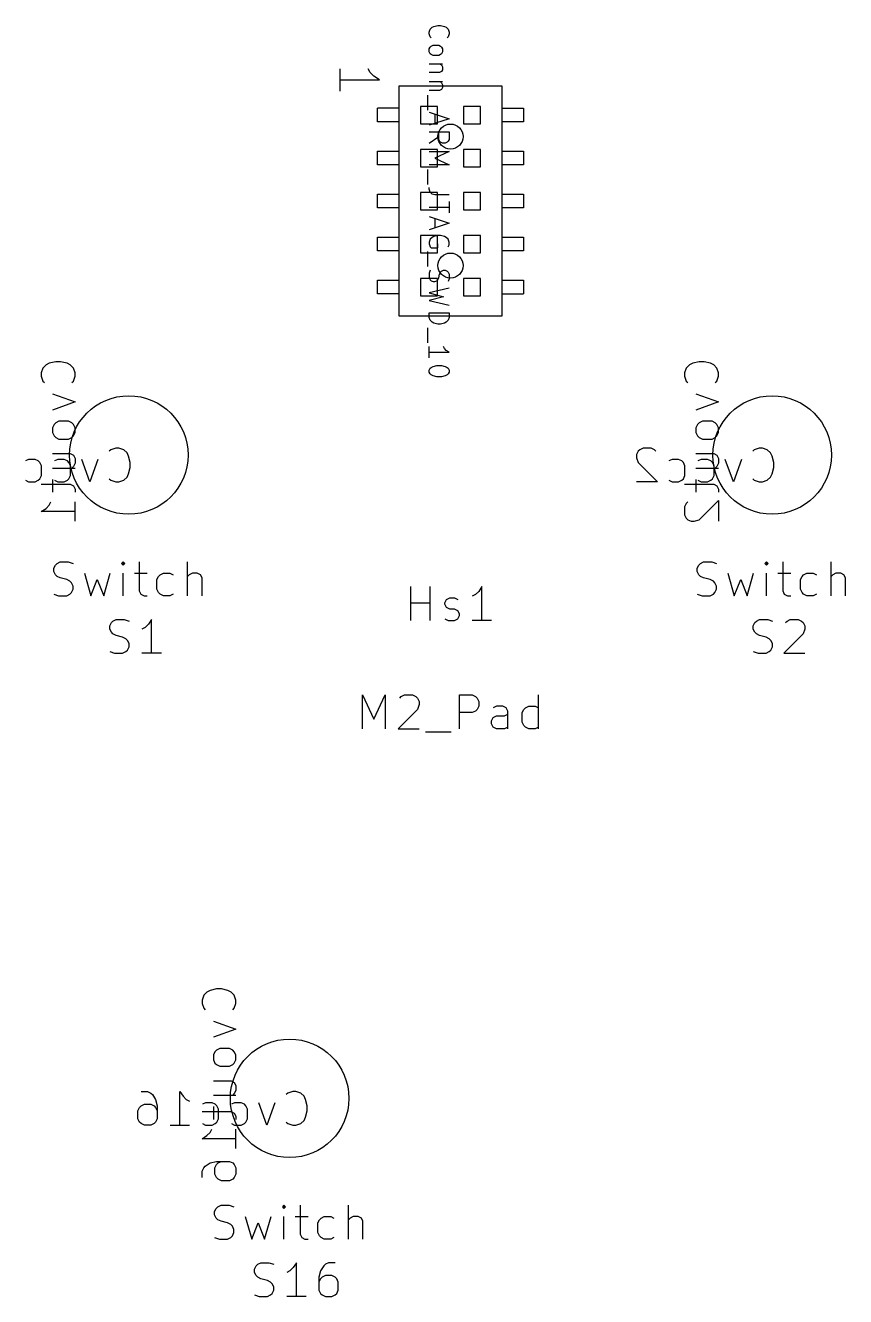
# Model space of a CAD drawing. Extents: x -8 to 301, y -173 to 11.
# Drawn here: x 15.95 to 40.17, y -29.35 to 8.19 of the extents above; entities that cross this region are included whole.
import ezdxf

# ---------------------------------------------------------------- set-up
doc = ezdxf.new("R2010")
doc.units = 0
doc.layers.add('BLACK', color=7, linetype='CONTINUOUS')

msp = doc.modelspace()

# ---------------------------------------------------------------- linework, layer by layer
at = {"layer": 'BLACK', "linetype": 'CONTINUOUS'}
for p, q in [((27.874136, 7.993519), (27.901956, 8.076976)), ((27.874136, 7.937881), (27.874136, 7.993519)), ((27.901956, 7.854424), (27.874136, 7.937881)), ((27.901956, 8.076976), (27.957594, 8.132614)), ((27.957594, 8.132614), (28.013232, 8.160433)), ((28.013232, 8.160433), (28.124508, 8.188252)), ((28.124508, 8.188252), (28.207965, 8.188252)), ((28.207965, 8.188252), (28.319241, 8.160433)), ((28.319241, 8.160433), (28.374879, 8.132614)), ((28.374879, 8.132614), (28.430517, 8.076976)), ((28.430517, 8.076976), (28.458336, 7.993519)), ((28.458336, 7.937881), (28.430517, 7.854424)), ((28.458336, 7.993519), (28.458336, 7.937881)), ((27.874136, 7.492776), (27.901956, 7.548414)), ((27.929775, 7.826605), (27.901956, 7.854424)), ((27.901956, 7.548414), (27.929775, 7.576233)), ((27.929775, 7.576233), (27.985413, 7.604052)), ((27.985413, 7.604052), (28.152327, 7.604052)), ((28.152327, 7.604052), (28.207965, 7.576233)), ((28.207965, 7.576233), (28.235784, 7.548414)), ((28.235784, 7.548414), (28.263603, 7.492776)), ((28.430517, 7.854424), (28.402698, 7.826605)), ((27.874136, 7.409319), (27.874136, 7.492776)), ((27.901956, 7.353681), (27.874136, 7.409319)), ((27.929775, 7.325862), (27.901956, 7.353681)), ((27.985413, 7.298043), (27.929775, 7.325862)), ((28.152327, 7.298043), (27.985413, 7.298043)), ((28.207965, 7.325862), (28.152327, 7.298043)), ((28.235784, 7.353681), (28.207965, 7.325862)), ((28.263603, 7.409319), (28.235784, 7.353681)), ((28.263603, 7.492776), (28.263603, 7.409319)), ((25.238272, 6.242948), (25.238272, 6.910605)), ((26.128482, 6.799329), (26.072844, 6.910605)), ((26.239758, 6.688053), (26.128482, 6.799329)), ((28.263603, 7.047671), (27.874136, 7.047671)), ((28.180146, 6.7973), (27.874136, 6.7973)), ((28.235784, 6.825119), (28.180146, 6.7973)), ((28.207965, 7.047671), (28.235784, 7.019852)), ((28.235784, 7.019852), (28.263603, 6.964214)), ((28.263603, 6.880757), (28.235784, 6.825119)), ((28.263603, 6.964214), (28.263603, 6.880757)), ((25.238272, 6.576777), (26.406672, 6.576777)), ((26.406672, 6.576777), (26.239758, 6.688053)), ((26.976, 6.391), (26.976, 4.905)), ((30.024, 6.391), (26.976, 6.391)), ((28.263603, 6.519109), (27.874136, 6.519109)), ((28.207965, 6.519109), (28.235784, 6.49129)), ((28.235784, 6.49129), (28.263603, 6.435652)), ((28.263603, 6.435652), (28.263603, 6.352195)), ((30.024, 4.905), (30.024, 6.391)), ((27.818498, 6.129643), (27.818498, 5.684538)), ((28.180146, 6.268738), (27.874136, 6.268738)), ((28.235784, 6.296557), (28.180146, 6.268738)), ((28.263603, 6.352195), (28.235784, 6.296557)), ((26.976, 5.743), (26.341, 5.742999)), ((26.341, 5.337), (26.341, 5.742999)), ((27.611, 5.794), (27.611, 5.286)), ((28.119, 5.794), (27.611, 5.794)), ((28.119, 5.286), (28.119, 5.794)), ((28.881, 5.794), (28.881, 5.286)), ((29.389, 5.794), (28.881, 5.794)), ((29.389, 5.286), (29.389, 5.794)), ((30.024, 5.743), (30.659, 5.742999)), ((30.659, 5.742999), (30.659, 5.337)), ((26.976, 5.337), (26.341, 5.337)), ((27.611, 5.286), (28.119, 5.286)), ((27.874136, 5.628899), (28.458336, 5.434166)), ((28.458336, 5.434166), (27.874136, 5.239433)), ((28.041051, 5.573261), (28.041051, 5.295071)), ((28.881, 5.286), (29.389, 5.286)), ((30.659, 5.337), (30.024, 5.337)), ((26.976, 4.905), (26.976, 3.635)), ((27.874136, 5.044699), (28.458336, 5.044699)), ((27.874136, 4.710871), (28.152327, 4.905604)), ((28.152327, 4.822147), (28.152327, 5.044699)), ((28.458336, 5.044699), (28.458336, 4.822147)), ((30.024, 3.635), (30.024, 4.905)), ((27.611, 4.524), (27.611001, 4.016)), ((28.119, 4.524), (27.611, 4.524)), ((28.119, 4.016), (28.119, 4.524)), ((28.180146, 4.766509), (28.152327, 4.822147)), ((28.207965, 4.73869), (28.180146, 4.766509)), ((28.263603, 4.710871), (28.207965, 4.73869)), ((28.34706, 4.710871), (28.263603, 4.710871)), ((28.402698, 4.73869), (28.34706, 4.710871)), ((28.430517, 4.766509), (28.402698, 4.73869)), ((28.458336, 4.822147), (28.430517, 4.766509)), ((28.881, 4.524), (28.881, 4.016)), ((29.389, 4.524), (28.881, 4.524)), ((29.388999, 4.016), (29.389, 4.524)), ((26.341, 4.473), (26.976, 4.473)), ((26.341, 4.066999), (26.341, 4.473)), ((27.874136, 4.460499), (28.458336, 4.460499)), ((28.458336, 4.460499), (28.041051, 4.265766)), ((28.041051, 4.265766), (28.458336, 4.071033)), ((30.024, 4.473), (30.659, 4.473)), ((30.659, 4.473), (30.659, 4.066999)), ((26.976, 4.067), (26.341, 4.066999)), ((27.611001, 4.016), (28.119, 4.016)), ((27.818498, 3.931938), (27.818498, 3.486833)), ((28.458336, 4.071033), (27.874136, 4.071033)), ((28.881, 4.016), (29.388999, 4.016)), ((30.659, 4.066999), (30.024, 4.067)), ((26.976, 3.635), (26.976, 2.365)), ((27.874136, 3.347737), (27.874136, 3.403375)), ((30.024, 2.365), (30.024, 3.635)), ((26.341, 3.203), (26.976, 3.203)), ((26.341, 2.797), (26.341, 3.203)), ((27.611, 3.254), (27.611, 2.746)), ((28.119, 3.254), (27.611, 3.254)), ((27.901956, 3.26428), (27.874136, 3.347737)), ((27.957594, 3.208642), (27.901956, 3.26428)), ((28.041051, 3.180823), (27.957594, 3.208642)), ((28.458336, 3.180823), (28.041051, 3.180823)), ((28.119, 2.746), (28.119, 3.254)), ((28.881, 3.254), (28.881, 2.746)), ((29.389, 3.254), (28.881, 3.254)), ((29.389, 2.746), (29.389, 3.254)), ((30.024, 3.203), (30.659, 3.203)), ((30.659, 3.203), (30.659, 2.797)), ((26.976, 2.797), (26.341, 2.797)), ((27.611, 2.746), (28.119, 2.746)), ((27.874136, 2.819175), (28.458336, 2.819175)), ((28.458336, 2.986089), (28.458336, 2.652261)), ((28.881, 2.746), (29.389, 2.746)), ((30.659, 2.797), (30.024, 2.797)), ((26.976, 2.365), (26.976, 1.095)), ((27.874136, 2.540984), (28.458336, 2.346251)), ((28.458336, 2.346251), (27.874136, 2.151518)), ((28.041051, 2.485346), (28.041051, 2.207156)), ((30.024, 1.095), (30.024, 2.365)), ((26.341, 1.933001), (26.976, 1.933)), ((26.341, 1.527), (26.341, 1.933001)), ((27.611001, 1.984), (27.611, 1.476)), ((28.119, 1.984), (27.611001, 1.984)), ((27.957594, 1.928965), (27.901956, 1.873327)), ((28.013232, 1.956784), (27.957594, 1.928965)), ((28.124508, 1.984603), (28.013232, 1.956784)), ((28.119, 1.476), (28.119, 1.984)), ((28.207965, 1.984603), (28.124508, 1.984603)), ((28.319241, 1.956784), (28.207965, 1.984603)), ((28.374879, 1.928965), (28.319241, 1.956784)), ((28.430517, 1.873327), (28.374879, 1.928965)), ((28.881, 1.984), (28.881, 1.476)), ((29.388999, 1.984), (28.881, 1.984)), ((29.389, 1.476), (29.388999, 1.984)), ((30.024, 1.933), (30.659, 1.933001)), ((30.659, 1.933001), (30.659, 1.527)), ((26.976, 1.527), (26.341, 1.527)), ((27.818498, 1.51168), (27.818498, 1.066575)), ((27.901956, 1.873327), (27.874136, 1.78987)), ((27.874136, 1.78987), (27.874136, 1.734232)), ((27.874136, 1.734232), (27.901956, 1.650775)), ((27.901956, 1.650775), (27.929775, 1.622956)), ((27.929775, 1.622956), (28.124508, 1.622956)), ((28.124508, 1.622956), (28.124508, 1.734232)), ((28.458336, 1.78987), (28.430517, 1.873327)), ((28.430517, 1.650775), (28.458336, 1.706413)), ((28.458336, 1.706413), (28.458336, 1.78987)), ((30.659, 1.527), (30.024, 1.527)), ((27.611, 1.476), (28.119, 1.476)), ((28.881, 1.476), (29.389, 1.476)), ((26.976, 1.095), (26.976, -0.391)), ((27.901956, 0.955298), (27.874136, 0.871841)), ((27.874136, 0.871841), (27.874136, 0.732746)), ((28.152327, 0.732746), (28.180146, 0.844022)), ((28.180146, 0.844022), (28.207965, 0.89966)), ((28.207965, 0.89966), (28.235784, 0.927479)), ((28.235784, 0.927479), (28.291422, 0.955298)), ((28.291422, 0.955298), (28.34706, 0.955298)), ((28.34706, 0.955298), (28.402698, 0.927479)), ((28.402698, 0.927479), (28.430517, 0.89966)), ((28.430517, 0.89966), (28.458336, 0.844022)), ((28.458336, 0.844022), (28.458336, 0.704927)), ((30.024, -0.391), (30.024, 1.095)), ((26.341, 0.663), (26.976, 0.663)), ((26.341, 0.257001), (26.341, 0.663)), ((27.611, 0.714), (27.611, 0.206)), ((28.119, 0.714), (27.611, 0.714)), ((27.874136, 0.732746), (27.901956, 0.677108)), ((28.458336, 0.426736), (27.874136, 0.287641)), ((27.901956, 0.677108), (27.929775, 0.649289)), ((27.929775, 0.649289), (27.985413, 0.62147)), ((27.985413, 0.62147), (28.041051, 0.62147)), ((28.041051, 0.62147), (28.096689, 0.649289)), ((28.096689, 0.649289), (28.124508, 0.677108)), ((28.119, 0.206), (28.119, 0.714)), ((28.124508, 0.677108), (28.152327, 0.732746)), ((28.458336, 0.704927), (28.430517, 0.62147)), ((28.881, 0.714), (28.881, 0.206)), ((29.389, 0.714), (28.881, 0.714)), ((29.389, 0.206), (29.389, 0.714)), ((30.024, 0.663), (30.659, 0.663)), ((30.659, 0.663), (30.659, 0.257001)), ((26.976, 0.257), (26.341, 0.257001)), ((27.611, 0.206), (28.119, 0.206)), ((27.874136, 0.287641), (28.291422, 0.176365)), ((28.291422, 0.176365), (27.874136, 0.065089)), ((27.874136, 0.065089), (28.458336, -0.074006)), ((28.881, 0.206), (29.389, 0.206)), ((30.024, 0.257), (30.659, 0.257001)), ((27.874136, -0.296558), (28.458336, -0.296558)), ((27.874136, -0.435653), (27.874136, -0.296558)), ((28.458336, -0.296558), (28.458336, -0.435653)), ((26.976, -0.391), (30.024, -0.391)), ((27.818498, -0.741663), (27.818498, -1.186767)), ((27.901956, -0.51911), (27.874136, -0.435653)), ((27.957594, -0.574748), (27.901956, -0.51911)), ((28.013232, -0.602567), (27.957594, -0.574748)), ((28.124508, -0.630386), (28.013232, -0.602567)), ((28.207965, -0.630386), (28.124508, -0.630386)), ((28.319241, -0.602567), (28.207965, -0.630386)), ((28.374879, -0.574748), (28.319241, -0.602567)), ((28.430517, -0.51911), (28.374879, -0.574748)), ((28.458336, -0.435653), (28.430517, -0.51911)), ((27.874136, -1.631872), (27.874136, -1.298044)), ((27.874136, -1.464958), (28.458336, -1.464958)), ((28.319241, -1.353682), (28.291422, -1.298044)), ((28.374879, -1.40932), (28.319241, -1.353682)), ((28.458336, -1.464958), (28.374879, -1.40932)), ((16.557676, -1.838094), (16.462438, -1.933332)), ((16.652914, -1.790475), (16.557676, -1.838094)), ((16.84339, -1.742856), (16.652914, -1.790475)), ((16.986247, -1.742856), (16.84339, -1.742856)), ((17.176723, -1.790475), (16.986247, -1.742856)), ((17.271961, -1.838094), (17.176723, -1.790475)), ((17.3672, -1.933332), (17.271961, -1.838094)), ((27.985413, -1.882244), (28.096689, -1.854425)), ((28.096689, -1.854425), (28.235784, -1.854425)), ((28.235784, -1.854425), (28.34706, -1.882244)), ((35.557676, -1.838094), (35.462438, -1.933332)), ((35.652914, -1.790475), (35.557676, -1.838094)), ((35.84339, -1.742856), (35.652914, -1.790475)), ((35.986247, -1.742856), (35.84339, -1.742856)), ((36.176723, -1.790475), (35.986247, -1.742856)), ((36.271961, -1.838094), (36.176723, -1.790475)), ((36.3672, -1.933332), (36.271961, -1.838094)), ((16.462438, -1.933332), (16.414819, -2.076189)), ((16.414819, -2.076189), (16.414819, -2.171427)), ((16.414819, -2.171427), (16.462438, -2.314284)), ((17.414819, -2.076189), (17.3672, -1.933332)), ((17.3672, -2.314284), (17.414819, -2.171427)), ((17.414819, -2.171427), (17.414819, -2.076189)), ((27.874136, -1.99352), (27.901956, -1.937882)), ((27.874136, -2.049158), (27.874136, -1.99352)), ((27.901956, -2.104796), (27.874136, -2.049158)), ((27.901956, -1.937882), (27.929775, -1.910063)), ((27.929775, -2.132615), (27.901956, -2.104796)), ((27.929775, -1.910063), (27.985413, -1.882244)), ((27.985413, -2.160434), (27.929775, -2.132615)), ((28.096689, -2.188253), (27.985413, -2.160434)), ((28.235784, -2.188253), (28.096689, -2.188253)), ((28.34706, -2.160434), (28.235784, -2.188253)), ((28.34706, -1.882244), (28.402698, -1.910063)), ((28.402698, -2.132615), (28.34706, -2.160434)), ((28.402698, -1.910063), (28.430517, -1.937882)), ((28.430517, -2.104796), (28.402698, -2.132615)), ((28.430517, -1.937882), (28.458336, -1.99352)), ((28.458336, -2.049158), (28.430517, -2.104796)), ((28.458336, -1.99352), (28.458336, -2.049158)), ((35.462438, -1.933332), (35.414819, -2.076189)), ((35.414819, -2.076189), (35.414819, -2.171427)), ((35.414819, -2.171427), (35.462438, -2.314284)), ((36.414819, -2.076189), (36.3672, -1.933332)), ((36.3672, -2.314284), (36.414819, -2.171427)), ((36.414819, -2.171427), (36.414819, -2.076189)), ((16.462438, -2.314284), (16.510057, -2.361903)), ((17.31958, -2.361903), (17.3672, -2.314284)), ((35.462438, -2.314284), (35.510057, -2.361903)), ((36.31958, -2.361903), (36.3672, -2.314284)), ((16.748152, -2.695237), (17.414819, -2.933332)), ((17.414819, -2.933332), (16.748152, -3.171427)), ((35.748152, -2.695237), (36.414819, -2.933332)), ((36.414819, -2.933332), (35.748152, -3.171427)), ((16.795771, -3.599999), (16.748152, -3.695237)), ((16.748152, -3.695237), (16.748152, -3.838094)), ((16.84339, -3.55238), (16.795771, -3.599999)), ((16.938628, -3.504761), (16.84339, -3.55238)), ((17.224342, -3.504761), (16.938628, -3.504761)), ((17.31958, -3.55238), (17.224342, -3.504761)), ((17.3672, -3.599999), (17.31958, -3.55238)), ((17.414819, -3.695237), (17.3672, -3.599999)), ((17.414819, -3.838094), (17.414819, -3.695237)), ((35.795771, -3.599999), (35.748152, -3.695237)), ((35.748152, -3.695237), (35.748152, -3.838094)), ((35.84339, -3.55238), (35.795771, -3.599999)), ((35.938628, -3.504761), (35.84339, -3.55238)), ((36.224342, -3.504761), (35.938628, -3.504761)), ((36.31958, -3.55238), (36.224342, -3.504761)), ((36.3672, -3.599999), (36.31958, -3.55238)), ((36.414819, -3.695237), (36.3672, -3.599999)), ((36.414819, -3.838094), (36.414819, -3.695237)), ((16.748152, -3.838094), (16.795771, -3.933332)), ((16.795771, -3.933332), (16.84339, -3.980951)), ((16.84339, -3.980951), (16.938628, -4.02857)), ((16.938628, -4.02857), (17.224342, -4.02857)), ((17.224342, -4.02857), (17.31958, -3.980951)), ((17.31958, -3.980951), (17.3672, -3.933332)), ((17.3672, -3.933332), (17.414819, -3.838094)), ((35.748152, -3.838094), (35.795771, -3.933332)), ((35.795771, -3.933332), (35.84339, -3.980951)), ((35.84339, -3.980951), (35.938628, -4.02857)), ((35.938628, -4.02857), (36.224342, -4.02857)), ((36.224342, -4.02857), (36.31958, -3.980951)), ((36.31958, -3.980951), (36.3672, -3.933332)), ((36.3672, -3.933332), (36.414819, -3.838094)), ((16.748152, -4.457142), (17.271961, -4.457142)), ((17.271961, -4.457142), (17.3672, -4.504761)), ((17.3672, -4.504761), (17.414819, -4.599999)), ((18.472381, -4.342438), (18.424762, -4.390057)), ((18.615238, -4.294819), (18.472381, -4.342438)), ((18.710476, -4.294819), (18.615238, -4.294819)), ((18.853333, -4.342438), (18.710476, -4.294819)), ((18.948571, -4.437676), (18.853333, -4.342438)), ((18.99619, -4.532914), (18.948571, -4.437676)), ((34.043809, -4.390057), (33.99619, -4.485295)), ((33.99619, -4.485295), (33.99619, -4.580533)), ((34.091428, -4.342438), (34.043809, -4.390057)), ((34.186666, -4.294819), (34.091428, -4.342438)), ((34.424761, -4.294819), (34.186666, -4.294819)), ((34.519999, -4.342438), (34.424761, -4.294819)), ((34.567618, -4.390057), (34.519999, -4.342438)), ((35.748152, -4.457142), (36.271961, -4.457142)), ((36.271961, -4.457142), (36.3672, -4.504761)), ((36.3672, -4.504761), (36.414819, -4.599999)), ((37.472381, -4.342438), (37.424762, -4.390057)), ((37.615238, -4.294819), (37.472381, -4.342438)), ((37.710476, -4.294819), (37.615238, -4.294819)), ((37.853333, -4.342438), (37.710476, -4.294819)), ((37.948571, -4.437676), (37.853333, -4.342438)), ((37.99619, -4.532914), (37.948571, -4.437676)), ((16.043809, -4.628152), (15.948571, -4.675771)), ((16.234285, -4.628152), (16.043809, -4.628152)), ((16.329523, -4.675771), (16.234285, -4.628152)), ((16.377142, -4.72339), (16.329523, -4.675771)), ((16.424761, -4.818628), (16.377142, -4.72339)), ((16.424761, -5.104342), (16.424761, -4.818628)), ((16.900952, -4.628152), (16.805714, -4.675771)), ((17.091428, -4.628152), (16.900952, -4.628152)), ((17.186666, -4.675771), (17.091428, -4.628152)), ((17.234285, -4.72339), (17.186666, -4.675771)), ((17.281904, -4.818628), (17.234285, -4.72339)), ((17.281904, -5.104342), (17.281904, -4.818628)), ((17.3672, -4.838094), (17.31958, -4.885713)), ((17.414819, -4.742856), (17.3672, -4.838094)), ((17.414819, -4.599999), (17.414819, -4.742856)), ((17.853333, -5.294819), (17.615238, -4.628152)), ((18.091428, -4.628152), (17.853333, -5.294819)), ((19.043809, -4.72339), (18.99619, -4.532914)), ((18.99619, -5.056723), (19.043809, -4.866247)), ((19.043809, -4.866247), (19.043809, -4.72339)), ((33.99619, -4.580533), (34.043809, -4.72339)), ((34.043809, -4.72339), (34.615237, -5.294819)), ((35.043809, -4.628152), (34.948571, -4.675771)), ((35.234285, -4.628152), (35.043809, -4.628152)), ((35.329523, -4.675771), (35.234285, -4.628152)), ((35.377142, -4.72339), (35.329523, -4.675771)), ((35.424761, -4.818628), (35.377142, -4.72339)), ((35.424761, -5.104342), (35.424761, -4.818628)), ((35.900952, -4.628152), (35.805714, -4.675771)), ((36.091428, -4.628152), (35.900952, -4.628152)), ((36.186666, -4.675771), (36.091428, -4.628152)), ((36.234285, -4.72339), (36.186666, -4.675771)), ((36.281904, -4.818628), (36.234285, -4.72339)), ((36.281904, -5.104342), (36.281904, -4.818628)), ((36.3672, -4.838094), (36.31958, -4.885713)), ((36.414819, -4.742856), (36.3672, -4.838094)), ((36.414819, -4.599999), (36.414819, -4.742856)), ((36.853333, -5.294819), (36.615238, -4.628152)), ((37.091428, -4.628152), (36.853333, -5.294819)), ((38.043809, -4.72339), (37.99619, -4.532914)), ((37.99619, -5.056723), (38.043809, -4.866247)), ((38.043809, -4.866247), (38.043809, -4.72339)), ((15.948571, -5.2472), (16.043809, -5.294819)), ((16.234285, -5.294819), (16.329523, -5.2472)), ((16.329523, -5.2472), (16.377142, -5.19958)), ((16.377142, -5.19958), (16.424761, -5.104342)), ((16.748152, -4.885713), (17.414819, -4.885713)), ((16.748152, -5.219047), (16.748152, -5.599999)), ((16.805714, -5.2472), (16.900952, -5.294819)), ((17.091428, -5.294819), (17.186666, -5.2472)), ((17.186666, -5.2472), (17.234285, -5.19958)), ((17.234285, -5.19958), (17.281904, -5.104342)), ((18.424762, -5.19958), (18.472381, -5.2472)), ((18.472381, -5.2472), (18.615238, -5.294819)), ((18.710476, -5.294819), (18.853333, -5.2472)), ((18.853333, -5.2472), (18.948571, -5.151961)), ((18.948571, -5.151961), (18.99619, -5.056723)), ((34.948571, -5.2472), (35.043809, -5.294819)), ((35.234285, -5.294819), (35.329523, -5.2472)), ((35.329523, -5.2472), (35.377142, -5.19958)), ((35.377142, -5.19958), (35.424761, -5.104342)), ((35.748152, -4.885713), (36.414819, -4.885713)), ((35.748152, -5.219047), (35.748152, -5.599999)), ((35.805714, -5.2472), (35.900952, -5.294819)), ((36.091428, -5.294819), (36.186666, -5.2472)), ((36.186666, -5.2472), (36.234285, -5.19958)), ((36.234285, -5.19958), (36.281904, -5.104342)), ((37.424762, -5.19958), (37.472381, -5.2472)), ((37.472381, -5.2472), (37.615238, -5.294819)), ((37.710476, -5.294819), (37.853333, -5.2472)), ((37.853333, -5.2472), (37.948571, -5.151961)), ((37.948571, -5.151961), (37.99619, -5.056723)), ((16.043809, -5.294819), (16.234285, -5.294819)), ((16.414819, -5.361904), (17.271961, -5.361904)), ((16.900952, -5.294819), (17.091428, -5.294819)), ((17.271961, -5.361904), (17.3672, -5.409523)), ((17.3672, -5.409523), (17.414819, -5.504761)), ((17.414819, -5.504761), (17.414819, -5.599999)), ((18.615238, -5.294819), (18.710476, -5.294819)), ((34.615237, -5.294819), (33.99619, -5.294819)), ((35.043809, -5.294819), (35.234285, -5.294819)), ((35.414819, -5.361904), (36.271961, -5.361904)), ((35.900952, -5.294819), (36.091428, -5.294819)), ((36.271961, -5.361904), (36.3672, -5.409523)), ((36.3672, -5.409523), (36.414819, -5.504761)), ((36.414819, -5.504761), (36.414819, -5.599999)), ((37.615238, -5.294819), (37.710476, -5.294819)), ((16.557676, -6.07619), (16.652914, -5.980952)), ((16.652914, -5.980952), (16.700533, -5.885714)), ((17.414819, -6.457142), (17.414819, -5.885714)), ((35.462438, -5.933333), (35.414819, -6.028571)), ((35.510057, -5.885714), (35.462438, -5.933333)), ((35.84339, -6.409523), (36.414819, -5.838095)), ((36.414819, -5.838095), (36.414819, -6.457142)), ((16.414819, -6.171428), (16.557676, -6.07619)), ((17.414819, -6.171428), (16.414819, -6.171428)), ((35.414819, -6.028571), (35.414819, -6.266666)), ((35.414819, -6.266666), (35.462438, -6.361904)), ((35.462438, -6.361904), (35.510057, -6.409523)), ((35.510057, -6.409523), (35.605295, -6.457142)), ((35.605295, -6.457142), (35.700533, -6.457142)), ((35.700533, -6.457142), (35.84339, -6.409523)), ((16.785714, -7.845295), (16.833333, -7.750057)), ((16.785714, -7.940533), (16.785714, -7.845295)), ((16.833333, -7.750057), (16.880952, -7.702438)), ((16.880952, -7.702438), (16.97619, -7.654819)), ((16.97619, -7.654819), (17.214285, -7.654819)), ((17.214285, -7.654819), (17.357142, -7.702438)), ((18.833333, -7.654819), (18.785714, -7.702438)), ((18.785714, -7.702438), (18.833333, -7.750057)), ((18.880952, -7.702438), (18.833333, -7.654819)), ((18.833333, -7.654819), (18.833333, -7.750057)), ((18.833333, -7.750057), (18.880952, -7.702438)), ((19.309523, -7.654819), (19.309523, -8.511961)), ((20.738095, -8.654819), (20.738095, -7.654819)), ((35.785714, -7.845295), (35.833333, -7.750057)), ((35.785714, -7.940533), (35.785714, -7.845295)), ((35.833333, -7.750057), (35.880952, -7.702438)), ((35.880952, -7.702438), (35.97619, -7.654819)), ((35.97619, -7.654819), (36.214285, -7.654819)), ((36.214285, -7.654819), (36.357142, -7.702438)), ((37.833333, -7.654819), (37.785714, -7.702438)), ((37.785714, -7.702438), (37.833333, -7.750057)), ((37.880952, -7.702438), (37.833333, -7.654819)), ((37.833333, -7.654819), (37.833333, -7.750057)), ((37.833333, -7.750057), (37.880952, -7.702438)), ((38.309523, -7.654819), (38.309523, -8.511961)), ((39.738095, -8.654819), (39.738095, -7.654819)), ((16.833333, -8.035771), (16.785714, -7.940533)), ((16.880952, -8.08339), (16.833333, -8.035771)), ((16.97619, -8.131009), (16.880952, -8.08339)), ((17.166666, -8.178628), (16.97619, -8.131009)), ((17.261904, -8.226247), (17.166666, -8.178628)), ((17.309523, -8.273866), (17.261904, -8.226247)), ((17.690476, -7.988152), (17.880952, -8.654819)), ((17.880952, -8.654819), (18.071428, -8.178628)), ((18.071428, -8.178628), (18.261904, -8.654819)), ((18.261904, -8.654819), (18.45238, -7.988152)), ((18.833333, -8.654819), (18.833333, -7.988152)), ((19.166666, -7.988152), (19.547618, -7.988152)), ((19.833333, -8.178628), (19.880952, -8.08339)), ((19.833333, -8.464342), (19.833333, -8.178628)), ((19.880952, -8.08339), (19.928571, -8.035771)), ((19.928571, -8.035771), (20.023809, -7.988152)), ((20.023809, -7.988152), (20.214285, -7.988152)), ((20.214285, -7.988152), (20.309523, -8.035771)), ((20.785714, -8.035771), (20.738095, -8.08339)), ((20.880952, -7.988152), (20.785714, -8.035771)), ((21.023809, -7.988152), (20.880952, -7.988152)), ((21.119047, -8.035771), (21.023809, -7.988152)), ((21.166666, -8.131009), (21.119047, -8.035771)), ((21.166666, -8.654819), (21.166666, -8.131009)), ((35.833333, -8.035771), (35.785714, -7.940533)), ((35.880952, -8.08339), (35.833333, -8.035771)), ((35.97619, -8.131009), (35.880952, -8.08339)), ((36.166666, -8.178628), (35.97619, -8.131009)), ((36.261904, -8.226247), (36.166666, -8.178628)), ((36.309523, -8.273866), (36.261904, -8.226247)), ((36.690476, -7.988152), (36.880952, -8.654819)), ((36.880952, -8.654819), (37.071428, -8.178628)), ((37.071428, -8.178628), (37.261904, -8.654819)), ((37.261904, -8.654819), (37.45238, -7.988152)), ((37.833333, -8.654819), (37.833333, -7.988152)), ((38.166666, -7.988152), (38.547618, -7.988152)), ((38.833333, -8.178628), (38.880952, -8.08339)), ((38.833333, -8.464342), (38.833333, -8.178628)), ((38.880952, -8.08339), (38.928571, -8.035771)), ((38.928571, -8.035771), (39.023809, -7.988152)), ((39.023809, -7.988152), (39.214285, -7.988152)), ((39.214285, -7.988152), (39.309523, -8.035771)), ((39.785714, -8.035771), (39.738095, -8.08339)), ((39.880952, -7.988152), (39.785714, -8.035771)), ((40.023809, -7.988152), (39.880952, -7.988152)), ((40.119047, -8.035771), (40.023809, -7.988152)), ((40.166666, -8.131009), (40.119047, -8.035771)), ((40.166666, -8.654819), (40.166666, -8.131009)), ((16.785714, -8.6072), (16.928571, -8.654819)), ((17.166666, -8.654819), (17.261904, -8.6072)), ((17.261904, -8.6072), (17.309523, -8.55958)), ((17.357142, -8.369104), (17.309523, -8.273866)), ((17.309523, -8.55958), (17.357142, -8.464342)), ((17.357142, -8.464342), (17.357142, -8.369104)), ((19.309523, -8.511961), (19.357142, -8.6072)), ((19.357142, -8.6072), (19.45238, -8.654819)), ((19.880952, -8.55958), (19.833333, -8.464342)), ((19.928571, -8.6072), (19.880952, -8.55958)), ((20.023809, -8.654819), (19.928571, -8.6072)), ((20.309523, -8.6072), (20.214285, -8.654819)), ((27.333333, -9.384819), (27.333333, -8.384819)), ((27.904761, -9.384819), (27.904761, -8.384819)), ((29.238095, -8.622914), (29.142857, -8.670533)), ((29.333333, -8.527676), (29.238095, -8.622914)), ((29.428571, -8.384819), (29.333333, -8.527676)), ((29.428571, -9.384819), (29.428571, -8.384819)), ((35.785714, -8.6072), (35.928571, -8.654819)), ((36.166666, -8.654819), (36.261904, -8.6072)), ((36.261904, -8.6072), (36.309523, -8.55958)), ((36.357142, -8.369104), (36.309523, -8.273866)), ((36.309523, -8.55958), (36.357142, -8.464342)), ((36.357142, -8.464342), (36.357142, -8.369104)), ((38.309523, -8.511961), (38.357142, -8.6072)), ((38.357142, -8.6072), (38.45238, -8.654819)), ((38.880952, -8.55958), (38.833333, -8.464342)), ((38.928571, -8.6072), (38.880952, -8.55958)), ((39.023809, -8.654819), (38.928571, -8.6072)), ((39.309523, -8.6072), (39.214285, -8.654819)), ((16.928571, -8.654819), (17.166666, -8.654819)), ((19.45238, -8.654819), (19.547618, -8.654819)), ((20.214285, -8.654819), (20.023809, -8.654819)), ((27.333333, -8.861009), (27.904761, -8.861009)), ((28.333333, -8.861009), (28.380952, -8.765771)), ((28.333333, -8.908628), (28.333333, -8.861009)), ((28.380952, -9.003866), (28.333333, -8.908628)), ((28.380952, -8.765771), (28.47619, -8.718152)), ((28.47619, -9.051485), (28.380952, -9.003866)), ((28.47619, -8.718152), (28.619047, -8.718152)), ((28.619047, -8.718152), (28.714285, -8.765771)), ((35.928571, -8.654819), (36.166666, -8.654819)), ((38.45238, -8.654819), (38.547618, -8.654819)), ((39.214285, -8.654819), (39.023809, -8.654819)), ((18.533333, -9.402438), (18.628571, -9.354819)), ((18.628571, -9.354819), (18.866666, -9.354819)), ((18.866666, -9.354819), (19.009523, -9.402438)), ((19.67619, -9.354819), (19.580952, -9.497676)), ((19.67619, -10.354819), (19.67619, -9.354819)), ((28.333333, -9.3372), (28.428571, -9.384819)), ((28.428571, -9.384819), (28.619047, -9.384819)), ((28.619047, -9.051485), (28.47619, -9.051485)), ((28.714285, -9.099104), (28.619047, -9.051485)), ((28.619047, -9.384819), (28.714285, -9.3372)), ((28.761904, -9.194342), (28.714285, -9.099104)), ((28.714285, -9.3372), (28.761904, -9.241961)), ((28.761904, -9.241961), (28.761904, -9.194342)), ((29.714285, -9.384819), (29.142857, -9.384819)), ((37.533333, -9.402438), (37.628571, -9.354819)), ((37.628571, -9.354819), (37.866666, -9.354819)), ((37.866666, -9.354819), (38.009523, -9.402438)), ((38.438095, -9.402438), (38.533333, -9.354819)), ((38.533333, -9.354819), (38.771428, -9.354819)), ((38.771428, -9.354819), (38.866666, -9.402438)), ((18.438095, -9.545295), (18.485714, -9.450057)), ((18.438095, -9.640533), (18.438095, -9.545295)), ((18.485714, -9.735771), (18.438095, -9.640533)), ((18.485714, -9.450057), (18.533333, -9.402438)), ((18.533333, -9.78339), (18.485714, -9.735771)), ((19.485714, -9.592914), (19.390476, -9.640533)), ((19.580952, -9.497676), (19.485714, -9.592914)), ((37.438095, -9.545295), (37.485714, -9.450057)), ((37.438095, -9.640533), (37.438095, -9.545295)), ((37.485714, -9.735771), (37.438095, -9.640533)), ((37.485714, -9.450057), (37.533333, -9.402438)), ((37.533333, -9.78339), (37.485714, -9.735771)), ((38.390476, -9.450057), (38.438095, -9.402438)), ((38.866666, -9.402438), (38.914285, -9.450057)), ((38.914285, -9.450057), (38.961904, -9.545295)), ((38.961904, -9.640533), (38.914285, -9.78339)), ((38.961904, -9.545295), (38.961904, -9.640533)), ((18.628571, -9.831009), (18.533333, -9.78339)), ((18.819047, -9.878628), (18.628571, -9.831009)), ((18.914285, -9.926247), (18.819047, -9.878628)), ((18.961904, -9.973866), (18.914285, -9.926247)), ((19.009523, -10.069104), (18.961904, -9.973866)), ((19.009523, -10.164342), (19.009523, -10.069104)), ((37.628571, -9.831009), (37.533333, -9.78339)), ((37.819047, -9.878628), (37.628571, -9.831009)), ((37.914285, -9.926247), (37.819047, -9.878628)), ((37.961904, -9.973866), (37.914285, -9.926247)), ((38.009523, -10.069104), (37.961904, -9.973866)), ((38.009523, -10.164342), (38.009523, -10.069104)), ((38.914285, -9.78339), (38.342857, -10.354819)), ((18.438095, -10.3072), (18.580952, -10.354819)), ((18.580952, -10.354819), (18.819047, -10.354819)), ((18.819047, -10.354819), (18.914285, -10.3072)), ((18.914285, -10.3072), (18.961904, -10.25958)), ((18.961904, -10.25958), (19.009523, -10.164342)), ((19.961904, -10.354819), (19.390476, -10.354819)), ((37.438095, -10.3072), (37.580952, -10.354819)), ((37.580952, -10.354819), (37.819047, -10.354819)), ((37.819047, -10.354819), (37.914285, -10.3072)), ((37.914285, -10.3072), (37.961904, -10.25958)), ((37.961904, -10.25958), (38.009523, -10.164342)), ((38.342857, -10.354819), (38.961904, -10.354819)), ((25.904762, -12.584819), (25.904762, -11.584819)), ((25.904762, -11.584819), (26.238095, -12.299104)), ((26.238095, -12.299104), (26.571428, -11.584819)), ((26.571428, -11.584819), (26.571428, -12.584819)), ((27, -11.680057), (27.047619, -11.632438)), ((27.047619, -11.632438), (27.142857, -11.584819)), ((27.142857, -11.584819), (27.380952, -11.584819)), ((27.380952, -11.584819), (27.47619, -11.632438)), ((27.47619, -11.632438), (27.523809, -11.680057)), ((28.761905, -12.584819), (28.761905, -11.584819)), ((28.761905, -11.584819), (29.142857, -11.584819)), ((29.142857, -11.584819), (29.238095, -11.632438)), ((29.238095, -11.632438), (29.285714, -11.680057)), ((31.095238, -12.584819), (31.095238, -11.584819)), ((27.523809, -12.01339), (26.952381, -12.584819)), ((27.523809, -11.680057), (27.571428, -11.775295)), ((27.571428, -11.870533), (27.523809, -12.01339)), ((27.571428, -11.775295), (27.571428, -11.870533)), ((29.285714, -12.01339), (29.238095, -12.061009)), ((29.285714, -11.680057), (29.333333, -11.775295)), ((29.333333, -11.918152), (29.285714, -12.01339)), ((29.333333, -11.775295), (29.333333, -11.918152)), ((29.857143, -11.918152), (29.761905, -11.965771)), ((30.047619, -11.918152), (29.857143, -11.918152)), ((30.142857, -11.965771), (30.047619, -11.918152)), ((30.190476, -12.061009), (30.142857, -11.965771)), ((30.619048, -12.108628), (30.666667, -12.01339)), ((30.666667, -12.01339), (30.714286, -11.965771)), ((30.714286, -11.965771), (30.809524, -11.918152)), ((30.809524, -11.918152), (31, -11.918152)), ((31, -11.918152), (31.095238, -11.965771)), ((29.142857, -12.108628), (28.761905, -12.108628)), ((29.238095, -12.061009), (29.142857, -12.108628)), ((29.714286, -12.346723), (29.761905, -12.251485)), ((29.714286, -12.441961), (29.714286, -12.346723)), ((29.761905, -12.251485), (29.857143, -12.203866)), ((29.857143, -12.203866), (30.095238, -12.203866)), ((30.095238, -12.203866), (30.190476, -12.156247)), ((30.190476, -12.584819), (30.190476, -12.061009)), ((30.619048, -12.394342), (30.619048, -12.108628)), ((26.952381, -12.584819), (27.571428, -12.584819)), ((27.761905, -12.680057), (28.523809, -12.680057)), ((29.761905, -12.5372), (29.714286, -12.441961)), ((29.857143, -12.584819), (29.761905, -12.5372)), ((30.095238, -12.584819), (29.857143, -12.584819)), ((30.190476, -12.5372), (30.095238, -12.584819)), ((30.666667, -12.48958), (30.619048, -12.394342)), ((30.714286, -12.5372), (30.666667, -12.48958)), ((30.809524, -12.584819), (30.714286, -12.5372)), ((31, -12.584819), (30.809524, -12.584819)), ((31.095238, -12.5372), (31, -12.584819)), ((21.59339, -20.266665), (21.402914, -20.314284)), ((21.736247, -20.266665), (21.59339, -20.266665)), ((21.926723, -20.314284), (21.736247, -20.266665)), ((21.212438, -20.457141), (21.164819, -20.599998)), ((21.164819, -20.599998), (21.164819, -20.695236)), ((21.307676, -20.361903), (21.212438, -20.457141)), ((21.402914, -20.314284), (21.307676, -20.361903)), ((22.021961, -20.361903), (21.926723, -20.314284)), ((22.1172, -20.457141), (22.021961, -20.361903)), ((22.164819, -20.599998), (22.1172, -20.457141)), ((22.164819, -20.695236), (22.164819, -20.599998)), ((21.164819, -20.695236), (21.212438, -20.838093)), ((21.212438, -20.838093), (21.260057, -20.885712)), ((22.06958, -20.885712), (22.1172, -20.838093)), ((22.1172, -20.838093), (22.164819, -20.695236)), ((21.498152, -21.219046), (22.164819, -21.457141)), ((22.164819, -21.457141), (21.498152, -21.695236)), ((21.545771, -22.123808), (21.498152, -22.219046)), ((21.59339, -22.076189), (21.545771, -22.123808)), ((21.688628, -22.02857), (21.59339, -22.076189)), ((21.974342, -22.02857), (21.688628, -22.02857)), ((22.06958, -22.076189), (21.974342, -22.02857)), ((22.1172, -22.123808), (22.06958, -22.076189)), ((22.164819, -22.219046), (22.1172, -22.123808)), ((21.498152, -22.219046), (21.498152, -22.361903)), ((21.498152, -22.361903), (21.545771, -22.457141)), ((21.545771, -22.457141), (21.59339, -22.50476)), ((21.59339, -22.50476), (21.688628, -22.552379)), ((21.974342, -22.552379), (22.06958, -22.50476)), ((22.06958, -22.50476), (22.1172, -22.457141)), ((22.1172, -22.457141), (22.164819, -22.361903)), ((22.164819, -22.361903), (22.164819, -22.219046)), ((21.688628, -22.552379), (21.974342, -22.552379)), ((21.498152, -22.980951), (22.021961, -22.980951)), ((22.021961, -22.980951), (22.1172, -23.02857)), ((22.1172, -23.02857), (22.164819, -23.123808)), ((22.164819, -23.266665), (22.1172, -23.361903)), ((22.164819, -23.123808), (22.164819, -23.266665)), ((19.365237, -23.294819), (19.555713, -23.294819)), ((19.555713, -23.294819), (19.650951, -23.342438)), ((19.650951, -23.342438), (19.69857, -23.390057)), ((19.69857, -23.390057), (19.793808, -23.532914)), ((19.793808, -23.532914), (19.841427, -23.72339)), ((20.508094, -24.294819), (20.508094, -23.294819)), ((20.508094, -23.294819), (20.603332, -23.437676)), ((20.603332, -23.437676), (20.69857, -23.532914)), ((20.69857, -23.532914), (20.793808, -23.580533)), ((21.269999, -23.628152), (21.174761, -23.675771)), ((21.460475, -23.628152), (21.269999, -23.628152)), ((21.555713, -23.675771), (21.460475, -23.628152)), ((21.498152, -23.409522), (22.164819, -23.409522)), ((22.127142, -23.628152), (22.031904, -23.675771)), ((22.1172, -23.361903), (22.06958, -23.409522)), ((22.317618, -23.628152), (22.127142, -23.628152)), ((22.412856, -23.675771), (22.317618, -23.628152)), ((23.079523, -24.294819), (22.841428, -23.628152)), ((23.317618, -23.628152), (23.079523, -24.294819)), ((23.698571, -23.342438), (23.650952, -23.390057)), ((23.841428, -23.294819), (23.698571, -23.342438)), ((23.936666, -23.294819), (23.841428, -23.294819)), ((24.079523, -23.342438), (23.936666, -23.294819)), ((24.174761, -23.437676), (24.079523, -23.342438)), ((24.22238, -23.532914), (24.174761, -23.437676)), ((24.269999, -23.72339), (24.22238, -23.532914)), ((19.269999, -23.866247), (19.317618, -23.771009)), ((19.269999, -24.104342), (19.269999, -23.866247)), ((19.317618, -23.771009), (19.365237, -23.72339)), ((19.365237, -23.72339), (19.460475, -23.675771)), ((19.460475, -23.675771), (19.650951, -23.675771)), ((19.650951, -23.675771), (19.746189, -23.72339)), ((19.746189, -23.72339), (19.793808, -23.771009)), ((19.793808, -23.771009), (19.841427, -23.866247)), ((19.841427, -23.72339), (19.841427, -24.104342)), ((21.164819, -23.885713), (22.021961, -23.885713)), ((21.498152, -23.742856), (21.498152, -24.123808)), ((21.603332, -23.72339), (21.555713, -23.675771)), ((21.650951, -23.818628), (21.603332, -23.72339)), ((21.650951, -24.104342), (21.650951, -23.818628)), ((22.021961, -23.885713), (22.1172, -23.933332)), ((22.1172, -23.933332), (22.164819, -24.02857)), ((22.460475, -23.72339), (22.412856, -23.675771)), ((22.508094, -23.818628), (22.460475, -23.72339)), ((22.508094, -24.104342), (22.508094, -23.818628)), ((24.22238, -24.056723), (24.269999, -23.866247)), ((24.269999, -23.866247), (24.269999, -23.72339)), ((19.317618, -24.19958), (19.269999, -24.104342)), ((19.365237, -24.2472), (19.317618, -24.19958)), ((19.460475, -24.294819), (19.365237, -24.2472)), ((19.650951, -24.294819), (19.460475, -24.294819)), ((19.746189, -24.2472), (19.650951, -24.294819)), ((19.793808, -24.19958), (19.746189, -24.2472)), ((19.841427, -24.104342), (19.793808, -24.19958)), ((20.22238, -24.294819), (20.793808, -24.294819)), ((21.174761, -24.2472), (21.269999, -24.294819)), ((21.269999, -24.294819), (21.460475, -24.294819)), ((21.460475, -24.294819), (21.555713, -24.2472)), ((21.555713, -24.2472), (21.603332, -24.19958)), ((21.603332, -24.19958), (21.650951, -24.104342)), ((22.031904, -24.2472), (22.127142, -24.294819)), ((22.127142, -24.294819), (22.317618, -24.294819)), ((22.164819, -24.02857), (22.164819, -24.123808)), ((22.317618, -24.294819), (22.412856, -24.2472)), ((22.412856, -24.2472), (22.460475, -24.19958)), ((22.460475, -24.19958), (22.508094, -24.104342)), ((23.650952, -24.19958), (23.698571, -24.2472)), ((23.698571, -24.2472), (23.841428, -24.294819)), ((23.841428, -24.294819), (23.936666, -24.294819)), ((23.936666, -24.294819), (24.079523, -24.2472)), ((24.079523, -24.2472), (24.174761, -24.151961)), ((24.174761, -24.151961), (24.22238, -24.056723)), ((21.164819, -24.695237), (21.307676, -24.599999)), ((22.164819, -24.695237), (21.164819, -24.695237)), ((21.307676, -24.599999), (21.402914, -24.504761)), ((21.402914, -24.504761), (21.450533, -24.409523)), ((22.164819, -24.980951), (22.164819, -24.409523)), ((21.212438, -25.55238), (21.260057, -25.504761)), ((21.260057, -25.504761), (21.402914, -25.409523)), ((21.402914, -25.409523), (21.59339, -25.361904)), ((21.545771, -25.55238), (21.59339, -25.457142)), ((21.59339, -25.361904), (21.974342, -25.361904)), ((21.59339, -25.457142), (21.641009, -25.409523)), ((21.641009, -25.409523), (21.736247, -25.361904)), ((21.974342, -25.361904), (22.06958, -25.409523)), ((22.06958, -25.409523), (22.1172, -25.457142)), ((22.1172, -25.457142), (22.164819, -25.55238)), ((21.164819, -25.647618), (21.212438, -25.55238)), ((21.164819, -25.838094), (21.164819, -25.647618)), ((21.545771, -25.742856), (21.545771, -25.55238)), ((21.59339, -25.838094), (21.545771, -25.742856)), ((21.641009, -25.885713), (21.59339, -25.838094)), ((21.736247, -25.933332), (21.641009, -25.885713)), ((22.06958, -25.885713), (21.974342, -25.933332)), ((22.1172, -25.838094), (22.06958, -25.885713)), ((22.164819, -25.742856), (22.1172, -25.838094)), ((22.164819, -25.55238), (22.164819, -25.742856)), ((21.974342, -25.933332), (21.736247, -25.933332)), ((21.630952, -26.702438), (21.72619, -26.654819)), ((21.72619, -26.654819), (21.964285, -26.654819)), ((21.964285, -26.654819), (22.107142, -26.702438)), ((23.583333, -26.654819), (23.535714, -26.702438)), ((23.630952, -26.702438), (23.583333, -26.654819)), ((23.583333, -26.654819), (23.583333, -26.750057)), ((24.059523, -26.654819), (24.059523, -27.511961)), ((25.488095, -27.654819), (25.488095, -26.654819)), ((21.535714, -26.845295), (21.583333, -26.750057)), ((21.535714, -26.940533), (21.535714, -26.845295)), ((21.583333, -27.035771), (21.535714, -26.940533)), ((21.583333, -26.750057), (21.630952, -26.702438)), ((22.440476, -26.988152), (22.630952, -27.654819)), ((23.011904, -27.654819), (23.20238, -26.988152)), ((23.535714, -26.702438), (23.583333, -26.750057)), ((23.583333, -26.750057), (23.630952, -26.702438)), ((23.583333, -27.654819), (23.583333, -26.988152)), ((23.916666, -26.988152), (24.297618, -26.988152)), ((24.678571, -27.035771), (24.773809, -26.988152)), ((24.773809, -26.988152), (24.964285, -26.988152)), ((24.964285, -26.988152), (25.059523, -27.035771)), ((25.630952, -26.988152), (25.535714, -27.035771)), ((25.773809, -26.988152), (25.630952, -26.988152)), ((25.869047, -27.035771), (25.773809, -26.988152)), ((21.630952, -27.08339), (21.583333, -27.035771)), ((21.72619, -27.131009), (21.630952, -27.08339)), ((21.916666, -27.178628), (21.72619, -27.131009)), ((22.011904, -27.226247), (21.916666, -27.178628)), ((22.059523, -27.273866), (22.011904, -27.226247)), ((22.107142, -27.369104), (22.059523, -27.273866)), ((22.107142, -27.464342), (22.107142, -27.369104)), ((22.630952, -27.654819), (22.821428, -27.178628)), ((22.821428, -27.178628), (23.011904, -27.654819)), ((24.583333, -27.178628), (24.630952, -27.08339)), ((24.583333, -27.464342), (24.583333, -27.178628)), ((24.630952, -27.08339), (24.678571, -27.035771)), ((25.535714, -27.035771), (25.488095, -27.08339)), ((25.916666, -27.131009), (25.869047, -27.035771)), ((25.916666, -27.654819), (25.916666, -27.131009)), ((21.535714, -27.6072), (21.678571, -27.654819)), ((21.678571, -27.654819), (21.916666, -27.654819)), ((21.916666, -27.654819), (22.011904, -27.6072)), ((22.011904, -27.6072), (22.059523, -27.55958)), ((22.059523, -27.55958), (22.107142, -27.464342)), ((24.059523, -27.511961), (24.107142, -27.6072)), ((24.107142, -27.6072), (24.20238, -27.654819)), ((24.20238, -27.654819), (24.297618, -27.654819)), ((24.630952, -27.55958), (24.583333, -27.464342)), ((24.678571, -27.6072), (24.630952, -27.55958)), ((24.773809, -27.654819), (24.678571, -27.6072)), ((24.964285, -27.654819), (24.773809, -27.654819)), ((25.059523, -27.6072), (24.964285, -27.654819)), ((22.711905, -28.545295), (22.759524, -28.450057)), ((22.759524, -28.450057), (22.807143, -28.402438)), ((22.807143, -28.402438), (22.902381, -28.354819)), ((22.902381, -28.354819), (23.140476, -28.354819)), ((23.140476, -28.354819), (23.283333, -28.402438)), ((23.854762, -28.497676), (23.759524, -28.592914)), ((23.95, -28.354819), (23.854762, -28.497676)), ((23.95, -29.354819), (23.95, -28.354819)), ((24.759524, -28.450057), (24.664286, -28.592914)), ((24.807143, -28.402438), (24.759524, -28.450057)), ((24.902381, -28.354819), (24.807143, -28.402438)), ((25.092857, -28.354819), (24.902381, -28.354819)), ((22.711905, -28.640533), (22.711905, -28.545295)), ((22.759524, -28.735771), (22.711905, -28.640533)), ((22.807143, -28.78339), (22.759524, -28.735771)), ((22.902381, -28.831009), (22.807143, -28.78339)), ((23.092857, -28.878628), (22.902381, -28.831009)), ((23.188095, -28.926247), (23.092857, -28.878628)), ((23.759524, -28.592914), (23.664286, -28.640533)), ((24.664286, -28.592914), (24.616667, -28.78339)), ((24.616667, -28.78339), (24.616667, -29.164342)), ((24.664286, -28.831009), (24.616667, -28.926247)), ((24.711905, -28.78339), (24.664286, -28.831009)), ((24.807143, -28.735771), (24.711905, -28.78339)), ((24.997619, -28.735771), (24.807143, -28.735771)), ((25.092857, -28.78339), (24.997619, -28.735771)), ((25.140476, -28.831009), (25.092857, -28.78339)), ((25.188095, -28.926247), (25.140476, -28.831009)), ((23.235714, -28.973866), (23.188095, -28.926247)), ((23.188095, -29.3072), (23.235714, -29.25958)), ((23.283333, -29.069104), (23.235714, -28.973866)), ((23.235714, -29.25958), (23.283333, -29.164342)), ((23.283333, -29.164342), (23.283333, -29.069104)), ((24.616667, -29.164342), (24.664286, -29.25958)), ((24.664286, -29.25958), (24.711905, -29.3072)), ((25.092857, -29.3072), (25.140476, -29.25958)), ((25.140476, -29.25958), (25.188095, -29.164342)), ((25.188095, -29.164342), (25.188095, -28.926247)), ((22.711905, -29.3072), (22.854762, -29.354819)), ((22.854762, -29.354819), (23.092857, -29.354819)), ((23.092857, -29.354819), (23.188095, -29.3072)), ((24.235714, -29.354819), (23.664286, -29.354819)), ((24.711905, -29.3072), (24.807143, -29.354819)), ((24.807143, -29.354819), (24.997619, -29.354819)), ((24.997619, -29.354819), (25.092857, -29.3072))]:
    msp.add_line(p, q, dxfattribs=at)
at = {"layer": 'BLACK'}
for centre, radius in [((28.5, 4.904999), 0.369999), ((28.5, 1.095001), 0.370001), ((19, -4.5), 1.75), ((38, -4.5), 1.75), ((23.75, -23.5), 1.75)]:
    msp.add_circle(centre, radius, dxfattribs=at)

doc.saveas('drawing.dxf')
